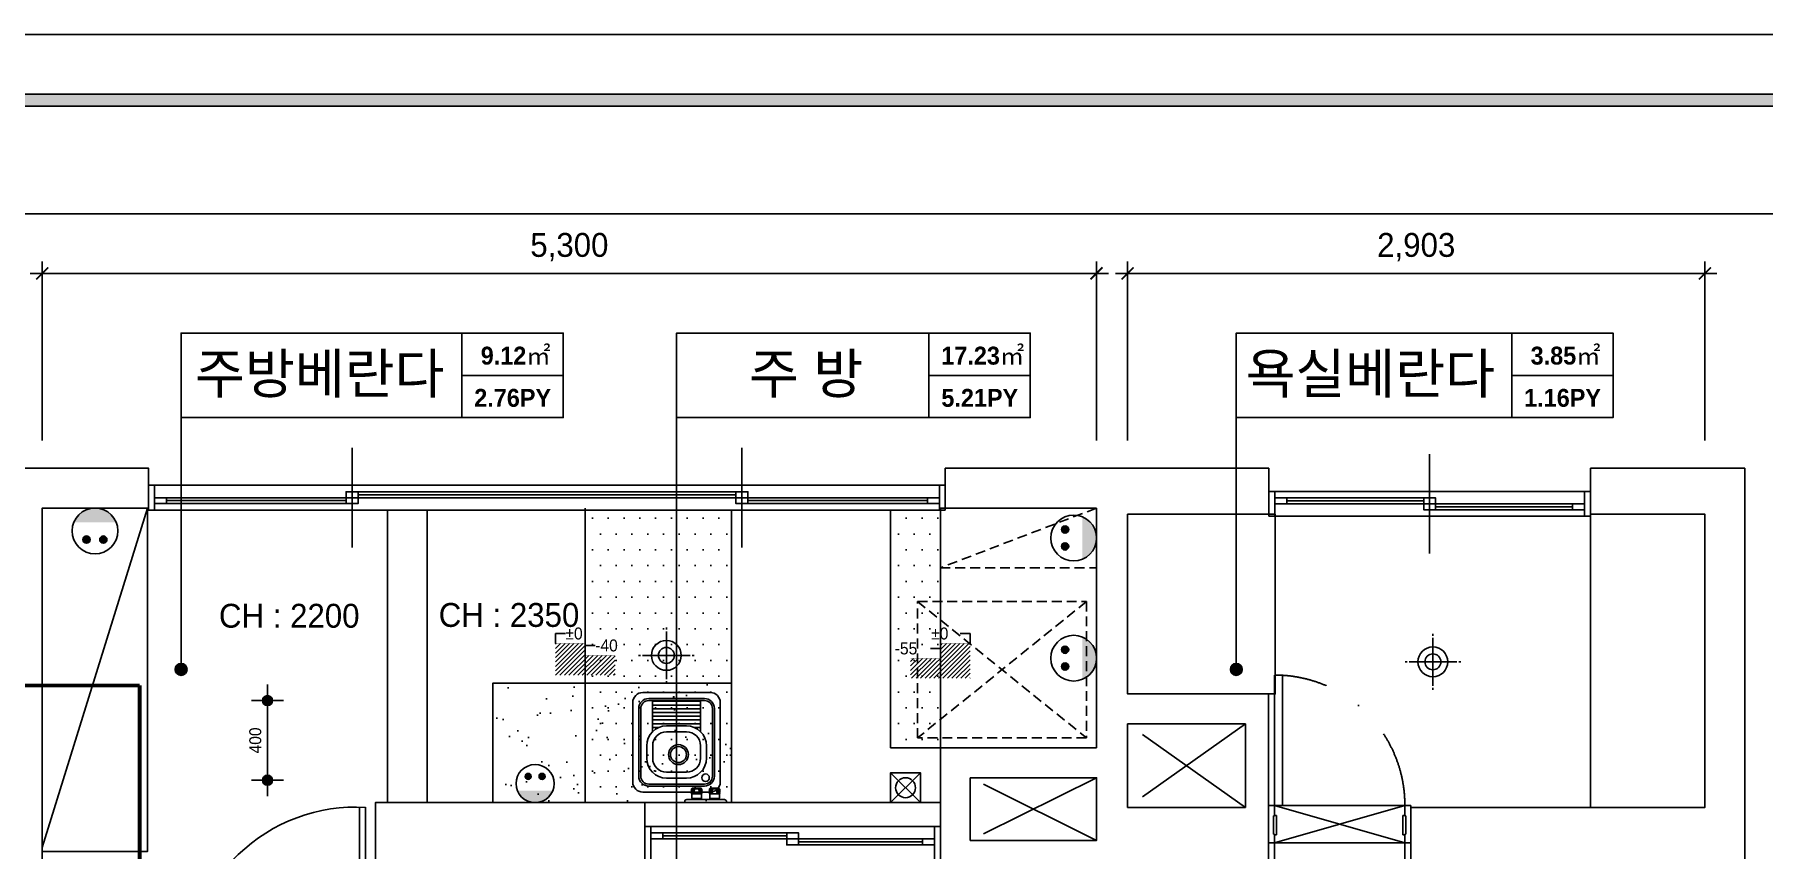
# Model space of a CAD drawing. Header units: millimetres. Extents: x 236955 to 308542, y 30900 to 88969.
# Drawn here: x 294221 to 302912, y 71556 to 75650 of the extents above; entities that cross this region are included whole.
import ezdxf
from ezdxf.enums import TextEntityAlignment as Align

# ---------------------------------------------------------------- set-up
doc = ezdxf.new("R2010")
doc.units = ezdxf.units.MM
doc.header["$LTSCALE"] = 100
doc.header["$PDMODE"] = 3
for name, pattern in [('DASHDOT', [25.4, 12.7, -6.35, 0, -6.35]), ('DASHED', [0.75, 0.5, -0.25]), ('DIVIDE', [31.75, 12.7, -6.35, 0, -6.35, 0, -6.35]), ('HID2', [1, 0.5, -0.5])]:
    doc.linetypes.add(name, pattern=pattern)
doc.layers.get('DEFPOINTS').update_dxf_attribs({"color": 248})
for name, color, linetype in [('0-ELC TEXT', 7, 'Continuous'), ('03-TEXT', 3, 'Continuous'), ('03-WAL NEW', 3, 'Continuous'), ('06-FUR', 6, 'Continuous'), ('07-DIM WAL', 5, 'Continuous'), ('3.기호.계단선', 30, 'Continuous'), ('_LIBR', 4, 'Continuous'), ('BATH', 4, 'Continuous'), ('C-LEVEL', 7, 'Continuous'), ('C-SYM', 7, 'Continuous'), ('CEIL-DOOR', 6, 'Continuous'), ('CO-BATH', 6, 'Continuous'), ('CO-FURB-DN', 9, 'Continuous'), ('F-DOOR', 6, 'Continuous'), ('F-LEVEL', 7, 'Continuous'), ('F-OPEN', 1, 'DIVIDE'), ('F-WALL1', 2, 'Continuous'), ('F-WIN', 4, 'Continuous'), ('FIN', 7, 'Continuous'), ('FORM(YOURNAME)-1', 1, 'Continuous'), ('FORM(YOURNAME)-11', 1, 'Continuous'), ('FUR', 8, 'DASHED'), ('HAT', 8, 'Continuous'), ('RC-LIGHT', 7, 'Continuous'), ('U-LANP', 6, 'Continuous'), ('설비', 140, 'Continuous')]:
    doc.layers.add(name, color=color, linetype=linetype)
doc.styles.add('HY 울릉도 L', font='')
doc.styles.get("Standard").update_dxf_attribs({"font": ''})
doc.styles.add('YOURNAME', font='HY울릉도M.TTF')
doc.styles.add('넥슨고딕', font='NEXONLv1GothicBold.ttf')
doc.styles.add('코레일둥고', font='Korail_Round_Gothic_Medium.ttf')
doc.styles.get('HY 울릉도 L').set_extended_font_data('HY울릉도L')
doc.styles.get('Standard').set_extended_font_data('Haan YGodic 230')
doc.dimstyles.new('30', dxfattribs={"dimscale": 30, "dimtxt": 2, "dimasz": 1, "dimexe": 1, "dimexo": 1, "dimgap": 1, "dimtad": 1, "dimdec": 0, "dimrnd": 0.05, "dimdsep": 46, "dimlunit": 6, "dimtxsty": 'HY 울릉도 L', "dimblk": 'ARCHTICK', "dimcen": 2.5, "dimdle": 1, "dimclrd": 133, "dimclre": 133, "dimclrt": 30, "dimadec": 0, "dimazin": 0, "dimtfac": 1, "dimtdec": 0, "dimtix": 1, "dimtmove": 2, "dimatfit": 3, "dimldrblk": 'ARCHTICK', "dimfxl": 1, "dimlwd": -1, "dimlwe": -1, "dimarcsym": 0})
doc.dimstyles.new('60', dxfattribs={"dimscale": 60, "dimtxt": 2, "dimasz": 1, "dimexe": 1, "dimexo": 1, "dimgap": 1, "dimtad": 1, "dimdec": 0, "dimrnd": 0.05, "dimdsep": 46, "dimlunit": 6, "dimtxsty": 'HY 울릉도 L', "dimblk": 'ARCHTICK', "dimcen": 2.5, "dimdle": 1, "dimclrd": 133, "dimclre": 133, "dimclrt": 30, "dimadec": 0, "dimazin": 0, "dimtfac": 1, "dimtdec": 0, "dimtix": 1, "dimtmove": 2, "dimatfit": 3, "dimldrblk": 'ARCHTICK', "dimfxl": 1, "dimlwd": -1, "dimlwe": -1, "dimarcsym": 0})
doc.dimstyles.get("Standard").update_dxf_attribs({"dimtxt": 0.18, "dimasz": 0.18, "dimexe": 0.18, "dimexo": 0.0625, "dimgap": 0.09, "dimtad": 0, "dimtih": 1, "dimtoh": 1, "dimdec": 4, "dimzin": 0, "dimdsep": 46, "dimtxsty": 'Standard', "dimcen": 0.09, "dimadec": 0, "dimazin": 0, "dimtfac": 1, "dimtdec": 4, "dimtofl": 0, "dimtmove": 0, "dimatfit": 3, "dimfxl": 1, "dimtolj": 1, "dimtzin": 0, "dimarcsym": 0})

# ---------------------------------------------------------------- blocks, each defined once
blk = doc.blocks.new('FORM-ELEVATION')
at = {"layer": 'FORM(YOURNAME)-11'}
h = blk.add_hatch(color=256, dxfattribs=at)
h.dxf.hatch_style = 1
h.paths.add_polyline_path([(-10309, 35708), (71691, 35708), (71691, 35508), (-10309, 35508)])
h.paths.add_polyline_path([(-10309, -21492), (71691, -21492), (71691, -21692), (-10309, -21692)])
at = {"layer": 'DEFPOINTS', "color": 158}
for points in [[(-10309, -21692), (71691, -21692), (71691, 35708), (-10309, 35708)], [(-8309, 33708), (61071, 33708), (61071, -19692), (-8309, -19692)]]:
    blk.add_lwpolyline(points, close=True, dxfattribs=at)
at = {"layer": 'FORM(YOURNAME)-11', "color": 250}
blk.add_lwpolyline([(-11309, -22692), (72691, -22692), (72691, 36708), (-11309, 36708)], close=True, dxfattribs=at)
at = {"layer": 'FORM(YOURNAME)-11'}
blk.add_lwpolyline([(-10309, 35708), (71691, 35708), (71691, 35508), (-10309, 35508)], close=True, dxfattribs=at)
at = {"layer": 'FORM(YOURNAME)-11', "color": 3, "style": 'YOURNAME'}
for tag, height, p in [('1', 450, (71041, -1219)), ('2', 450, (71041, -1863)), ('3', 450, (71041, -3150)), ('4', 450, (71041, -5081)), ('5', 515, (71041, -7398)), ('6', 515, (71041, -9650)), ('7', 515, (71041, -11903)), ('8', 515, (71041, -14155)), ('9', 515, (71041, -16408)), ('10', 515, (66791, -18596)), ('11', 515, (71041, -18660)), ('12', 515, (66791, -20848)), ('13', 515, (71041, -20848))]:
    blk.add_attdef(tag, text='', height=height, dxfattribs=at).set_placement(p, align=Align.MIDDLE_RIGHT)
blk = doc.blocks.new('A$C004A4CAE')
at = {"layer": 'FIN', "color": 6}
for p, q in [((0, 0), (0, 5)), ((200, 15), (10, 15)), ((36, 69), (36, 70)), ((84, 69), (36, 69)), ((51, 63), (36, 63)), ((51, 57), (36, 57)), ((51, 51), (36, 51)), ((36, 23), (36, 45)), ((84, 45), (36, 45)), ((82, 72), (38, 72)), ((82, 21), (38, 21)), ((43, 15), (43, 21)), ((84, 63), (69, 63)), ((84, 57), (69, 57)), ((84, 51), (69, 51)), ((77, 15), (77, 21)), ((84, 69), (84, 70)), ((84, 23), (84, 45)), ((126, 69), (126, 70)), ((174, 69), (126, 69)), ((141, 63), (126, 63)), ((141, 57), (126, 57)), ((141, 51), (126, 51)), ((174, 45), (126, 45)), ((126, 23), (126, 45)), ((172, 72), (128, 72)), ((172, 21), (128, 21)), ((133, 15), (133, 21)), ((174, 63), (159, 63)), ((174, 57), (159, 57)), ((174, 51), (159, 51)), ((167, 15), (167, 21)), ((174, 69), (174, 70)), ((174, 23), (174, 45)), ((210, 0), (210, 5))]:
    blk.add_line(p, q, dxfattribs=at)
for centre, radius, start, end in [((10, 5), 10, 90, 180), ((36, 66), 3, 90, 270), ((36, 60), 3, 90, 270), ((36, 54), 3, 90, 270), ((36, 48), 3, 90, 270), ((38, 70), 2, 90, 180), ((38, 23), 2, 180, 270), ((51, 66), 3, 90, 270), ((51, 60), 3, 90, 270), ((51, 54), 3, 90, 270), ((51, 48), 3, 90, 270), ((69, 66), 3, 270, 90), ((69, 60), 3, 270, 90), ((69, 54), 3, 270, 90), ((69, 48), 3, 270, 90), ((82, 70), 2, 0, 90), ((82, 23), 2, 270, 0), ((84, 66), 3, 270, 90), ((84, 60), 3, 270, 90), ((84, 54), 3, 270, 90), ((84, 48), 3, 270, 90), ((126, 66), 3, 90, 270), ((126, 60), 3, 90, 270), ((126, 54), 3, 90, 270), ((126, 48), 3, 90, 270), ((128, 70), 2, 90, 180), ((128, 23), 2, 180, 270), ((141, 66), 3, 90, 270), ((141, 60), 3, 90, 270), ((141, 54), 3, 90, 270), ((141, 48), 3, 90, 270), ((159, 66), 3, 270, 90), ((159, 60), 3, 270, 90), ((159, 54), 3, 270, 90), ((159, 48), 3, 270, 90), ((172, 70), 2, 0, 90), ((172, 23), 2, 270, 0), ((174, 66), 3, 270, 90), ((174, 60), 3, 270, 90), ((174, 54), 3, 270, 90), ((174, 48), 3, 270, 90), ((200, 5), 10, 0, 90)]:
    blk.add_arc(centre, radius, start, end, dxfattribs=at)
blk = doc.blocks.new('FB-025')
at = {"layer": 'CO-FURB-DN', "color": 251}
for p, q in [((140, 470), (-140, 470)), ((140, 460), (-140, 460)), ((-120.7, 303.5), (-120.7, 460)), ((-120.7, 456), (120.7, 456)), ((-120.7, 437.3), (120.7, 437.3)), ((120.7, 303.5), (120.7, 460)), ((-190, 420), (-190, 80)), ((-180, 420), (-180, 80)), ((-120.7, 418.5), (120.7, 418.5)), ((-120.7, 399.8), (120.7, 399.8)), ((-120.7, 381), (120.7, 381)), ((-120.7, 362.3), (120.7, 362.3)), ((180, 80), (180, 420)), ((190, 80), (190, 420)), ((-120.7, 343.5), (120.7, 343.5)), ((-120.7, 324.8), (-89.3, 324.8)), ((-120.7, 306), (-118.1, 306)), ((-50, 332.8), (50, 332.8)), ((-50, 302.8), (50, 302.8)), ((89.3, 324.8), (120.7, 324.8)), ((118.1, 306), (120.7, 306)), ((-150, 232.8), (-150, 170)), ((-120, 232.8), (-120, 170)), ((120, 170), (120, 232.8)), ((150, 170), (150, 232.8)), ((-50, 100), (50, 100)), ((-140, 40), (140, 40)), ((-140, 30), (140, 30)), ((-50, 70), (50, 70))]:
    blk.add_line(p, q, dxfattribs=at)
at = {"layer": 'CO-FURB-DN'}
blk.add_lwpolyline([(-170, 500), (170, 500, -0.414214), (220, 450), (220, 50, -0.414214), (170, 0), (-170, 0, -0.414214), (-220, 50), (-220, 450, -0.414214)], format="xyb", close=True, dxfattribs=at)
at = {"layer": 'CO-FURB-DN', "color": 251}
for centre, radius in [((9.5, 188.3), 50), ((9.5, 188.3), 40), ((145.7, 72.1), 19)]:
    blk.add_circle(centre, radius, dxfattribs=at)
for centre, radius, start, end in [((-140, 420), 50, 90, 180), ((-140, 420), 40, 90, 180), ((140, 420), 50, 0, 90), ((140, 420), 40, 0, 90), ((-50, 232.8), 100, 90, 180), ((-50, 232.8), 70, 90, 180), ((50, 232.8), 100, 0, 90), ((50, 232.8), 70, 0, 90), ((-50, 170), 100, 180, 270), ((-50, 170), 70, 180, 270), ((50, 170), 100, 270, 0), ((50, 170), 100, 270, 0), ((50, 170), 70, 270, 0), ((-140, 80), 50, 180, 270), ((-140, 80), 40, 180, 270), ((140, 80), 40, 270, 0), ((140, 80), 50, 270, 0)]:
    blk.add_arc(centre, radius, start, end, dxfattribs=at)
blk = doc.blocks.new('_ArchTick')
at = {"color": 0, "linetype": 'ByBlock', "const_width": 0.15}
blk.add_lwpolyline([(-0.5, -0.5), (0.5, 0.5)], dxfattribs=at)
blk = doc.blocks.new('*D137')
at = {"layer": '07-DIM WAL', "color": 133}
for p, q in [((299715.6, 73610), (299715.6, 74510)), ((302618.1, 73610), (302618.1, 74510)), ((302678.1, 74450), (299655.6, 74450))]:
    blk.add_line(p, q, dxfattribs=at)
at = {"layer": 'DEFPOINTS', "color": 0}
for p in [(299715.6, 74450), (299715.6, 73550), (302618.1, 73550)]:
    blk.add_point(p, dxfattribs=at)
at = {"layer": '07-DIM WAL', "color": 133, "xscale": 60, "yscale": 60, "zscale": 60, "rotation": 180}
blk.add_blockref('_ArchTick', (299715.6, 74450), dxfattribs=at)
at = {"layer": '07-DIM WAL', "color": 133, "xscale": 60, "yscale": 60, "zscale": 60}
blk.add_blockref('_ArchTick', (302618.1, 74450), dxfattribs=at)
at = {"layer": '07-DIM WAL', "color": 30, "insert": (301166.9, 74582), "char_height": 120, "attachment_point": 5, "style": 'HY 울릉도 L'}
blk.add_mtext('2,903', dxfattribs=at)
blk = doc.blocks.new('*D138')
at = {"layer": '07-DIM WAL', "color": 133}
for p, q in [((294259.6, 73610), (294259.6, 74510)), ((299559.6, 73610), (299559.6, 74510)), ((299619.6, 74450), (294199.6, 74450))]:
    blk.add_line(p, q, dxfattribs=at)
at = {"layer": 'DEFPOINTS', "color": 0}
for p in [(294259.6, 74450), (294259.6, 73550), (299559.6, 73550)]:
    blk.add_point(p, dxfattribs=at)
at = {"layer": '07-DIM WAL', "color": 133, "xscale": 60, "yscale": 60, "zscale": 60, "rotation": 180}
blk.add_blockref('_ArchTick', (294259.6, 74450), dxfattribs=at)
at = {"layer": '07-DIM WAL', "color": 133, "xscale": 60, "yscale": 60, "zscale": 60}
blk.add_blockref('_ArchTick', (299559.6, 74450), dxfattribs=at)
at = {"layer": '07-DIM WAL', "color": 30, "insert": (296909.6, 74582), "char_height": 120, "attachment_point": 5, "style": 'HY 울릉도 L'}
blk.add_mtext('5,300', dxfattribs=at)
blk = doc.blocks.new('매입등')
at = {"layer": 'HAT', "color": 1}
for p, q in [((0, 140), (0, 130)), ((0, 120), (0, -120)), ((-140, 0), (-130, 0)), ((120, 0), (-120, 0)), ((140, 0), (130, 0)), ((-140, 0), (-130, 0)), ((0, -140), (0, -130))]:
    blk.add_line(p, q, dxfattribs=at)
blk.add_circle((0, 0), 40, dxfattribs=at)
at = {"layer": 'U-LANP'}
blk.add_circle((0, 0), 75, dxfattribs=at)
blk = doc.blocks.new('A$C59950440')
at = {"layer": 'CEIL-DOOR'}
blk.add_blockref('매입등', (140, 140), dxfattribs=at)
blk = doc.blocks.new('1')
at = {"linetype": 'Continuous'}
h = blk.add_hatch(color=4, dxfattribs=at)
h.dxf.hatch_style = 1
edge = h.paths.add_edge_path()
edge.add_arc((11539653, -14273504), 37.5, 0, 360)
at = {"color": 1, "linetype": 'Continuous'}
for p, q in [((11539653, -14273637), (11539653, -14273370)), ((11539520, -14273504), (11539787, -14273504))]:
    blk.add_line(p, q, dxfattribs=at)
at = {"color": 4, "linetype": 'Continuous'}
for radius in [41.5, 37.5]:
    blk.add_circle((11539653, -14273504), radius, dxfattribs=at)
blk = doc.blocks.new('*D320')
at = {"color": 133}
for p, q in [((295392.1, 72333), (295392.1, 71873)), ((295422.1, 72303), (295422.1, 72303)), ((295422.1, 71903), (295422.1, 71903))]:
    blk.add_line(p, q, dxfattribs=at)
at = {"layer": 'DEFPOINTS', "color": 0}
for p in [(295392.1, 72303), (295392.1, 71903), (295392.1, 71903)]:
    blk.add_point(p, dxfattribs=at)
at = {"color": 133, "xscale": 30, "yscale": 30, "zscale": 30}
for p, rotation in [((295392.1, 72303), 90), ((295392.1, 71903), 270)]:
    blk.add_blockref('_ArchTick', p, dxfattribs=dict(at, rotation=rotation))
at = {"color": 30, "insert": (295330.9, 72103), "char_height": 60, "attachment_point": 5, "rotation": 90, "style": 'HY 울릉도 L'}
blk.add_mtext('400', dxfattribs=at)
blk = doc.blocks.new('egoo')
at = {"layer": '설비'}
h = blk.add_hatch(color=140, dxfattribs=at)
edge = h.paths.add_edge_path()
edge.add_arc((1015645, 443434), 22.3, 0, 360)
h = blk.add_hatch(color=140, dxfattribs=at)
edge = h.paths.add_edge_path()
edge.add_arc((1015748, 443434), 22.3, 0, 360)
h = blk.add_hatch(color=140, dxfattribs=at)
edge = h.paths.add_edge_path()
edge.add_line((1015826, 443329), (1015567, 443329))
edge.add_ellipse((1015696, 443381), major_axis=(99, 99), ratio=1, start_angle=156.9578, end_angle=293.0422)
at = {"layer": '설비', "color": 140}
for centre, radius in [((1015696, 443381), 140), ((1015645, 443434), 22.3), ((1015748, 443434), 22.3)]:
    blk.add_circle(centre, radius, dxfattribs=at)
blk = doc.blocks.new('C-SYM-LEVEL-2')
at = {"layer": 'C-SYM', "style": 'YOURNAME'}
blk.add_attdef('부위', text='', height=60, dxfattribs=at).set_placement((-68456.5, -41156.5), align=Align.MIDDLE_LEFT)
at = {"layer": 'DEFPOINTS', "has_arrowhead": 0}
blk.add_leader([(-68506.5, -41106.5), (-68506.5, -41156.5), (-68456.5, -41156.5)], dimstyle='Standard', override={"dimscale": 1, "dimasz": 1, "dimtxsty": 'YOURNAME', "dimldrblk": 'Dot'}, dxfattribs=at)
blk = doc.blocks.new('flooor')
at = {"layer": 'C-LEVEL'}
h = blk.add_hatch(dxfattribs=at)
h.set_pattern_fill('ANSI31', color=1, scale=5, angle=180)
h.set_pattern_definition([(225, (-57219.68, 40739.668), (11.22532015, -11.22532015), [])])
h.paths.add_polyline_path([(271039.6, 72430.5), (271339.6, 72430.5), (271339.6, 72530.5), (271189.6, 72530.5), (271189.6, 72590.5), (271039.6, 72590.5)])
h = blk.add_hatch(dxfattribs=at)
h.set_pattern_fill('ANSI31', color=1, scale=5, angle=180)
h.set_pattern_definition([(225, (-56985.965, 40739.668), (11.22532015, -11.22532015), [])])
h.paths.add_polyline_path([(273124.6, 72415.5), (272824.6, 72415.5), (272824.6, 72515.5), (272974.6, 72515.5), (272974.6, 72590.5), (273124.6, 72590.5)])
for p, q in [((272724.6, 71790.5), (272874.6, 71940.5)), ((272724.6, 71940.5), (272874.6, 71790.5))]:
    blk.add_line(p, q)
blk.add_lwpolyline([(272724.6, 71790.5), (272874.6, 71790.5), (272874.6, 71940.5), (272724.6, 71940.5)], close=True)
blk.add_circle((272799.6, 71865.5), 50)
at = {"layer": 'C-LEVEL', "color": 2, "const_width": 2}
for points in [[(271339.6, 72530.5), (271189.6, 72530.5), (271189.6, 72590.5), (271039.6, 72590.5)], [(272824.6, 72515.5), (272974.6, 72515.5), (272974.6, 72590.5), (273124.6, 72590.5)]]:
    blk.add_lwpolyline(points, dxfattribs=at)
at = {"layer": 'F-DOOR', "color": 1, "linetype": 'DASHDOT', "ltscale": 0.3}
blk.add_arc((274654.6, 71776.5), 655.2, 0, 90, dxfattribs=at)
at = {"layer": 'F-LEVEL'}
for p, q in [((271189.6, 71790.5), (271189.6, 73270.5)), ((272974.6, 72065.5), (272974.6, 73270.5))]:
    blk.add_line(p, q, dxfattribs=at)
at = {"layer": 'F-OPEN', "ltscale": 0.5}
for p, q in [((274508.1, 71766.5), (273915.6, 72186.5)), ((274508.1, 72186.5), (273915.6, 71766.5)), ((273759.6, 71600.5), (273124.6, 71915.5)), ((273759.6, 71915.5), (273124.6, 71600.5))]:
    blk.add_line(p, q, dxfattribs=at)
at = {"layer": 'F-WALL1'}
for p, q in [((272999.6, 73270.5), (272999.6, 73470.5)), ((272999.6, 73470.5), (274625.6, 73470.5)), ((274625.6, 73470.5), (274625.6, 73239.5)), ((277018.1, 73470.5), (276243.1, 73470.5)), ((276243.1, 73470.5), (276243.1, 73239.5)), ((277018.1, 60009.5), (277018.1, 73470.5)), ((273759.6, 73270.5), (272999.6, 73270.5)), ((273759.6, 72065.5), (273759.6, 73270.5)), ((274625.6, 73239.5), (273915.6, 73239.5)), ((273915.6, 73239.5), (273915.6, 72336.5)), ((276243.1, 73239.5), (276818.1, 73239.5)), ((276818.1, 73239.5), (276818.1, 71766.5)), ((273915.6, 72336.5), (274624.6, 72336.5)), ((274624.6, 72336.5), (274624.6, 71451.5)), ((272974.6, 71450.5), (272974.6, 72065.5)), ((272974.6, 72065.5), (273759.6, 72065.5)), ((275339.6, 71766.5), (275339.6, 71451.5)), ((276818.1, 71766.5), (275339.6, 71766.5))]:
    blk.add_line(p, q, dxfattribs=at)
for points in [[(268279.6, 72995.5), (267762.1, 72995.5), (267762.1, 73195.5), (268279.6, 73195.5), (268279.6, 73470.5), (268994.6, 73470.5), (268994.6, 73270.5), (268459.6, 73270.5), (268459.6, 70945.5), (268859.6, 70945.5), (268859.6, 70700.5), (268464.6, 70700.5), (268464.6, 67800.5), (265874.6, 67800.5), (265874.6, 67955.5), (268279.6, 67955.5)], [(274508.1, 72186.5), (274508.1, 71766.5), (273915.6, 71766.5), (273915.6, 72186.5)], [(273124.6, 71915.5), (273124.6, 71600.5), (273759.6, 71600.5), (273759.6, 71915.5)], [(271489.6, 71790.5), (271489.6, 71450.5), (270404.6, 71450.5), (270404.6, 70700.5), (270134.6, 70700.5), (270134.6, 71790.5)]]:
    blk.add_lwpolyline(points, close=True, dxfattribs=at)
at = {"layer": 'F-WIN'}
for p, q in [((270017.1, 73073), (270017.1, 73573)), ((271977.1, 73073), (271977.1, 73573)), ((275434.4, 73042), (275434.4, 73542)), ((272999.6, 73385.5), (268994.6, 73385.5)), ((268994.6, 73260.5), (268994.6, 73385.5)), ((269024.6, 73260.5), (269024.6, 73385.5)), ((272969.6, 73260.5), (272969.6, 73385.5)), ((272999.6, 73260.5), (272999.6, 73385.5)), ((276243.1, 73354.5), (274625.6, 73354.5)), ((274625.6, 73354.5), (274625.6, 73229.5)), ((274655.6, 73354.5), (274655.6, 73229.5)), ((276213.1, 73229.5), (276213.1, 73354.5)), ((276243.1, 73229.5), (276243.1, 73354.5)), ((269084.6, 73323), (269987.1, 73323)), ((269987.1, 73308), (269084.6, 73308)), ((269084.6, 73293), (269987.1, 73293)), ((271947.1, 73353), (270047.1, 73353)), ((270047.1, 73338), (271947.1, 73338)), ((271947.1, 73323), (270047.1, 73323)), ((272909.6, 73323), (272007.1, 73323)), ((272007.1, 73308), (272909.6, 73308)), ((272909.6, 73293), (272007.1, 73293)), ((275404.4, 73322), (274715.6, 73322)), ((274715.6, 73307), (275404.4, 73307)), ((275404.4, 73292), (274715.6, 73292)), ((276153.1, 73292), (275464.4, 73292)), ((275464.4, 73277), (276153.1, 73277)), ((268994.6, 73260.5), (272999.6, 73260.5)), ((274625.6, 73229.5), (276243.1, 73229.5)), ((276153.1, 73262), (275464.4, 73262)), ((271489.6, 71790.5), (272974.6, 71790.5)), ((274654.6, 71776.5), (274624.6, 71776.5)), ((274649.5, 71723.5), (274654.6, 71723.5)), ((274649.6, 71632), (274649.5, 71723.5)), ((274654.4, 71776.5), (275309.6, 71776.5)), ((274654.4, 71776.5), (274654.4, 71723.5)), ((275309.6, 71589), (274654.6, 71776.5)), ((275309.6, 71776.5), (274654.6, 71589)), ((274654.6, 71726.5), (274664.6, 71726.5)), ((274664.6, 71629), (274664.6, 71726.5)), ((275299.6, 71629), (275299.6, 71726.5)), ((275309.6, 71726.5), (275299.6, 71726.5)), ((275309.6, 71776.5), (275339.6, 71776.5)), ((275314.7, 71723.5), (275309.6, 71723.5)), ((275309.8, 71776.5), (275309.8, 71723.5)), ((275314.6, 71632), (275314.7, 71723.5)), ((275339.6, 71589), (275339.6, 71776.5)), ((272974.6, 71670.5), (271489.6, 71670.5)), ((271489.6, 71670.5), (271489.6, 71440.5)), ((271519.6, 71670.5), (271519.6, 71440.5)), ((272202.1, 71638), (271579.6, 71638)), ((271579.6, 71623), (272202.1, 71623)), ((272944.6, 71440.5), (272944.6, 71670.5)), ((272974.6, 71440.5), (272974.6, 71670.5)), ((274649.6, 71632), (274654.6, 71632)), ((274654.6, 71589), (274654.6, 71632)), ((274654.6, 71629), (274664.6, 71629)), ((275309.6, 71629), (275299.6, 71629)), ((275314.6, 71632), (275309.6, 71632)), ((275309.6, 71589), (275309.6, 71632)), ((272202.1, 71608), (271579.6, 71608)), ((272884.6, 71608), (272262.1, 71608)), ((272262.1, 71593), (272884.6, 71593)), ((272884.6, 71578), (272262.1, 71578)), ((274654.6, 71589), (274624.6, 71589)), ((274654.6, 71589), (275309.6, 71589)), ((275309.6, 71589), (275339.6, 71589))]:
    blk.add_line(p, q, dxfattribs=at)
for points in [[(269084.6, 73323), (269084.6, 73293), (269024.6, 73293), (269024.6, 73323)], [(270047.1, 73353), (270047.1, 73323), (269987.1, 73323), (269987.1, 73353)], [(270047.1, 73323), (270047.1, 73293), (269987.1, 73293), (269987.1, 73323)], [(271947.1, 73353), (271947.1, 73323), (272007.1, 73323), (272007.1, 73353)], [(271947.1, 73323), (271947.1, 73293), (272007.1, 73293), (272007.1, 73323)], [(272909.6, 73323), (272909.6, 73293), (272969.6, 73293), (272969.6, 73323)], [(274655.6, 73322), (274655.6, 73292), (274715.6, 73292), (274715.6, 73322)], [(275404.4, 73322), (275404.4, 73292), (275464.4, 73292), (275464.4, 73322)], [(275404.4, 73292), (275404.4, 73262), (275464.4, 73262), (275464.4, 73292)], [(276153.1, 73292), (276153.1, 73262), (276213.1, 73262), (276213.1, 73292)], [(274654.4, 72431.7), (274654.4, 71776.5), (274694.4, 71776.5), (274694.4, 72431.7)], [(271519.6, 71638), (271519.6, 71608), (271579.6, 71608), (271579.6, 71638)], [(272202.1, 71638), (272202.1, 71608), (272262.1, 71608), (272262.1, 71638)], [(272202.1, 71608), (272202.1, 71578), (272262.1, 71578), (272262.1, 71608)], [(272884.6, 71608), (272884.6, 71578), (272944.6, 71578), (272944.6, 71608)]]:
    blk.add_lwpolyline(points, close=True, dxfattribs=at)
at = {"xscale": -1}
blk.add_blockref('A$C004A4CAE', (271899.6, 71790.5), dxfattribs=at)
at = {"layer": 'C-LEVEL'}
ref = blk.add_blockref('C-SYM-LEVEL-2', (339546.1, 31484), dxfattribs=dict(at, xscale=-1, rotation=180))
ref.add_attrib('부위', '%%p0', dxfattribs={"height": 60, "style": 'YOURNAME'}).set_placement((271089.6, 72640.5), align=Align.MIDDLE_LEFT)
ref = blk.add_blockref('C-SYM-LEVEL-2', (204618.1, 31484), dxfattribs=dict(at, rotation=180))
ref.add_attrib('부위', '%%p0', dxfattribs={"height": 60, "style": 'YOURNAME'}).set_placement((272928.2, 72640.5), align=Align.MIDDLE_LEFT)
ref = blk.add_blockref('C-SYM-LEVEL-2', (339696.1, 31424), dxfattribs=dict(at, xscale=-1, rotation=180))
ref.add_attrib('부위', '-40', dxfattribs={"height": 60, "style": 'YOURNAME'}).set_placement((271239.6, 72580.5), align=Align.MIDDLE_LEFT)
ref = blk.add_blockref('C-SYM-LEVEL-2', (204468.1, 31409), dxfattribs=dict(at, rotation=180))
ref.add_attrib('부위', '-55', dxfattribs={"height": 60, "style": 'YOURNAME'}).set_placement((272745.2, 72565.5), align=Align.MIDDLE_LEFT)
blk = doc.blocks.new('vjswjdjeh')
at = {"layer": '03-WAL NEW'}
h = blk.add_hatch(dxfattribs=at)
h.set_pattern_fill('DOTS', color=8, scale=50)
h.set_pattern_definition([(0, (62988.56, -6552.48), (39.6875, 79.375), [0, -79.375])])
h.paths.add_polyline_path([(334178.2, 66708), (334912.8, 66708), (334912.8, 65238), (334178.2, 65238)])
h = blk.add_hatch(dxfattribs=at)
h.set_pattern_fill('DOTS', color=8, scale=50)
h.set_pattern_definition([(0, (62978.56, -6552.48), (39.6875, 79.375), [0, -79.375])])
h.paths.add_polyline_path([(335953.2, 66718), (335712.8, 66713), (335712.8, 65508), (335953.2, 65513)])
h = blk.add_hatch(dxfattribs=at)
h.set_pattern_fill('AR-SAND', color=8, scale=5)
h.set_pattern_definition([(37.5, (62988.56, -6552.48), (-8.00016, 244.70662), [0, -193.04, 0, -215.9, 0, -206.375]), (7.5, (62988.56, -6552.48), (224.76164, 358.41255), [0, -104.14, 0, -173.99, 0, -66.675]), (327.5, (62832.35, -6552.48), (395.49619, 0.7186), [0, -63.5, 0, -228.6, 0, -298.45]), (317.5, (62832.35, -6552.5), (381.77823, 111.46466), [0, -31.75, 0, -149.86, 0, -171.45])])
h.paths.add_polyline_path([(333712.8, 65238), (333712.8, 65838), (334912.8, 65838), (334912.8, 65238)])
at = {"layer": '06-FUR', "color": 8}
blk.add_line((331978.2, 66718), (331448.2, 65013), dxfattribs=at)
blk.add_lwpolyline([(331978.2, 66718), (331448.2, 66718), (331448.2, 64993), (331978.2, 64993)], close=True, dxfattribs=at)
blk.add_lwpolyline([(333712.8, 65238), (333712.8, 65838), (334912.8, 65838), (334912.8, 65238), (333712.8, 65238)], dxfattribs=at)
at = {"layer": '_LIBR', "linetype": 'Continuous'}
blk.add_lwpolyline([(333043.2, 65214.4), (333043.2, 64345.5), (333073.2, 64345.5), (333073.2, 65215)], dxfattribs=at)
blk.add_arc((333025, 64363.7), 852, 86.75772, 181.22552, dxfattribs=at)
at = {"layer": 'BATH'}
for p, q in [((337643.2, 65037.5), (337643.2, 64869)), ((338298.2, 65037.5), (338298.2, 64869))]:
    blk.add_line(p, q, dxfattribs=at)
at = {"layer": 'C-LEVEL', "color": 8}
for p in [(335712.8, 66708), (335963.2, 65513)]:
    blk.add_line(p, (335712.8, 65513), dxfattribs=at)
blk.add_lwpolyline([(334178.2, 66708), (334912.8, 66708), (334912.8, 65238), (334178.2, 65238)], close=True, dxfattribs=at)
at = {"layer": 'CO-BATH', "color": 8}
for points in [[(336904.2, 66687), (337646.7, 66687), (337646.7, 65784), (336904.2, 65784)], [(339231.7, 66687), (339806.7, 66687), (339806.7, 65214), (339231.7, 65214)]]:
    blk.add_lwpolyline(points, close=True, dxfattribs=at)
at = {"layer": 'FUR', "color": 8}
for p, q in [((336698.2, 66249), (335848.2, 65563)), ((335848.2, 66249), (336698.2, 65563))]:
    blk.add_line(p, q, dxfattribs=at)
blk.add_lwpolyline([(336748.2, 66718), (335963.2, 66718), (335963.2, 66418), (336748.2, 66418), (336748.2, 66718), (335963.2, 66418)], dxfattribs=at)
blk.add_lwpolyline([(336698.2, 66249), (336698.2, 65563), (335848.2, 65563), (335848.2, 66249)], close=True, dxfattribs=at)
blk.add_blockref('flooor', (62988.6, -6552.5))
at = {"layer": 'CO-FURB-DN', "color": 8}
blk.add_blockref('FB-025', (334637.1, 65291.1), dxfattribs=at)

msp = doc.modelspace()

# ---------------------------------------------------------------- hatches: boundary and pattern name
at = {"layer": '0-ELC TEXT'}
h = msp.add_hatch(color=256, dxfattribs=at)
h.dxf.hatch_style = 1
edge = h.paths.add_edge_path()
edge.add_arc((294958, 72460.2), 30, 180, 540)
h = msp.add_hatch(color=256, dxfattribs=at)
h.dxf.hatch_style = 1
edge = h.paths.add_edge_path()
edge.add_arc((300262.4, 72460.2), 30, 180, 540)
at = {"layer": '설비'}
h = msp.add_hatch(color=10, dxfattribs=at)
edge = h.paths.add_edge_path()
edge.add_arc((296702.4, 71922.1), 15.3, 0, 360)
h = msp.add_hatch(color=10, dxfattribs=at)
edge = h.paths.add_edge_path()
edge.add_arc((296772.4, 71922.1), 15.3, 0, 360)
h = msp.add_hatch(color=10, dxfattribs=at)
edge = h.paths.add_edge_path()
edge.add_line((296826.3, 71850.5), (296648.5, 71850.5))
edge.add_ellipse((296737.4, 71886.3), major_axis=(67.8, 67.8), ratio=1, start_angle=156.95778, end_angle=293.04222)

# ---------------------------------------------------------------- linework, layer by layer
for p, q in [((295994.6, 71790.5), (295994.6, 73260.5)), ((295994.6, 73260.5), (296194.6, 73260.5)), ((296194.6, 73260.5), (296194.6, 71790.5)), ((296194.6, 71790.5), (295994.6, 71790.5))]:
    msp.add_line(p, q)
at = {"layer": '0-ELC TEXT'}
for p, q in [((296369.1, 73725.5), (296369.1, 74150)), ((298717.3, 73725.5), (298717.3, 74150)), ((301647.1, 73725.5), (301647.1, 74150)), ((296369.1, 73937.7), (296878.7, 73937.7)), ((298717.3, 73937.7), (299226.9, 73937.7)), ((301647.1, 73937.7), (302156.7, 73937.7)), ((294958, 73725.5), (294958, 72453.2)), ((297448.6, 73725.5), (297448.6, 71201.4)), ((300262.4, 73725.5), (300262.4, 72453.2))]:
    msp.add_line(p, q, dxfattribs=at)
for points in [[(294958, 73725.5), (296878.7, 73725.5), (296878.7, 74150), (294958, 74150)], [(297448.6, 73725.5), (299226.9, 73725.5), (299226.9, 74150), (297448.6, 74150)], [(300262.4, 73725.5), (302156.7, 73725.5), (302156.7, 74150), (300262.4, 74150)]]:
    msp.add_lwpolyline(points, close=True, dxfattribs=at)
for centre in [(294958, 72460.2), (300262.4, 72460.2)]:
    msp.add_circle(centre, 30, dxfattribs=at)
at = {"layer": '3.기호.계단선', "color": 140, "linetype": 'HID2', "const_width": 20}
for points in [[(292438.6, 72379.2), (294749.1, 72379.2)], [(297738.6, 62634.3), (297738.6, 68758.5), (294749.1, 68758.5), (294749.1, 72379.2)]]:
    msp.add_lwpolyline(points, dxfattribs=at)
at = {"layer": '설비', "color": 10}
for centre, radius in [((296737.4, 71886.3), 95.8), ((296702.4, 71922.1), 15.3), ((296772.4, 71922.1), 15.3)]:
    msp.add_circle(centre, radius, dxfattribs=at)

# ---------------------------------------------------------------- block references
at = {"layer": 'CO-BATH'}
msp.add_blockref('vjswjdjeh', (-37188.6, 6552.5), dxfattribs=at)
at = {"layer": 'FORM(YOURNAME)-1', "xscale": 0.3, "yscale": 0.3, "zscale": 0.3}
msp.add_blockref('FORM-ELEVATION', (286134.4, 64637.5), dxfattribs=at)
at = {"layer": 'RC-LIGHT'}
for p in [(297257.1, 72390.5), (301110.6, 72358)]:
    msp.add_blockref('A$C59950440', p, dxfattribs=at)
at = {"layer": 'RC-LIGHT', "xscale": 0.6024096385271789, "yscale": 0.6024096385271789, "zscale": 0.6024096385271789, "rotation": 270}
for p in [(8893888.4, 7023901.5), (8893888.4, 7023501.5)]:
    msp.add_blockref('1', p, dxfattribs=at)
at = {"layer": '설비', "color": 140, "xscale": 0.8214285869294655, "yscale": 0.8214285869294655, "zscale": 0.8214285869294655}
for p, rotation in [((1128846.7, 437361.7), 180), ((663650.8, -761201.6), 89.99999999999997), ((663650.8, -761805.4), 89.99999999999997)]:
    msp.add_blockref('egoo', p, dxfattribs=dict(at, rotation=rotation))

# ---------------------------------------------------------------- texts
at = {"layer": '0-ELC TEXT', "style": '코레일둥고'}
for s, p in [('CH : 2200', (295148, 72669.6)), ('CH : 2350', (296252.8, 72673.7))]:
    msp.add_text(s, height=120, dxfattribs=at).set_placement(p)
at = {"layer": '03-TEXT'}
for s, height, style, p in [('주방베란다', 200, '코레일둥고', (295654.8, 73846.9)), ('9.12㎡', 90, '넥슨고딕', (296639.9, 73991.8)), ('주 방', 200, '코레일둥고', (298100, 73846.9)), ('17.23㎡', 90, '넥슨고딕', (298988, 73991.8)), ('욕실베란다', 200, '코레일둥고', (300936.1, 73846.9)), ('3.85㎡', 90, '넥슨고딕', (301917.9, 73991.8)), ('2.76PY', 90, '넥슨고딕', (296624.5, 73779.6)), ('5.21PY', 90, '넥슨고딕', (298972.7, 73779.6)), ('1.16PY', 90, '넥슨고딕', (301902.5, 73779.6))]:
    msp.add_text(s, height=height, dxfattribs=dict(at, style=style)).set_placement(p, align=Align.CENTER)

# ---------------------------------------------------------------- dimensions: what is measured, and where the dimension line sits
dim = msp.add_linear_dim(base=(295392.1, 71903), p1=(295392.1, 72303), p2=(295392.1, 71903), angle=90, dimstyle='30', override={"dimfxl": 1.25})
dim.commit()
dim.dimension.update_dxf_attribs({"geometry": '*D320', "text_midpoint": (295330.9, 72103)})
at = {"layer": '07-DIM WAL'}
for base, p1, p2, picture, middle in [((294259.6, 74450), (299559.6, 73550), (294259.6, 73550), '*D138', (296909.6, 74582)), ((299715.6136201, 74450), (302618.1136201, 73550), (299715.6136201, 73550), '*D137', (301166.8636201, 74581.9674355))]:
    dim = msp.add_linear_dim(base=base, p1=p1, p2=p2, dimstyle='60', dxfattribs=at)
    dim.commit()
    dim.dimension.update_dxf_attribs({"geometry": picture, "text_midpoint": middle})

doc.saveas('drawing.dxf')
